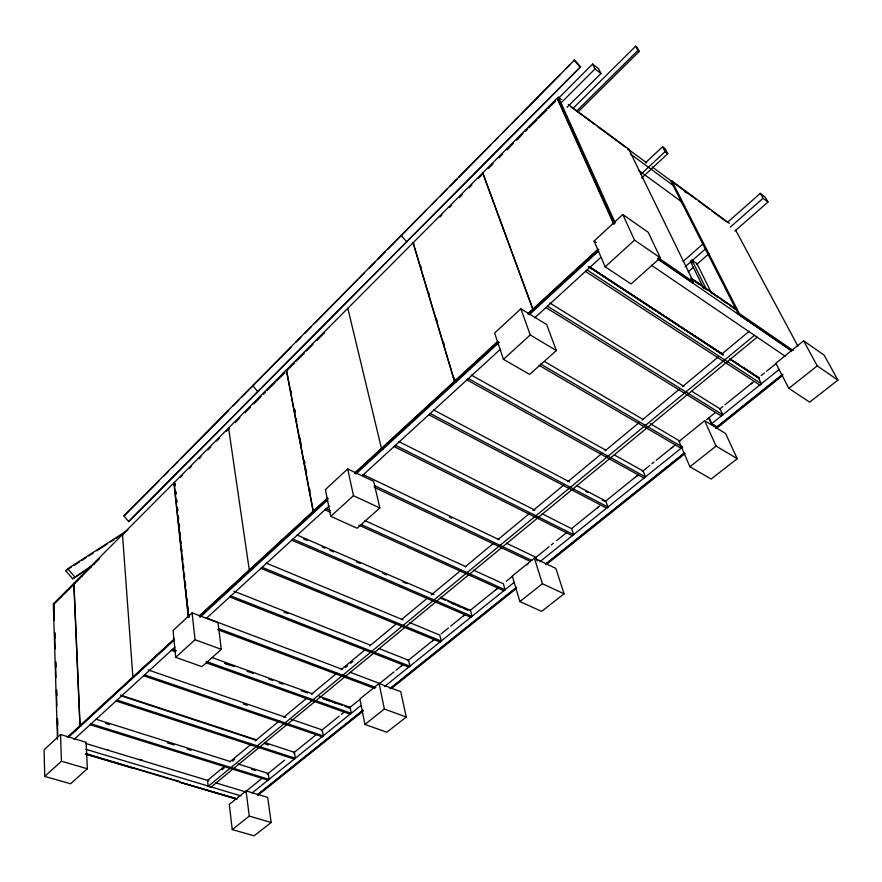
<?xml version="1.0" encoding="UTF-8"?>
<svg xmlns="http://www.w3.org/2000/svg" width="882" height="882" viewBox="0 0 882 882"><rect width="100%" height="100%" fill="white"/><g stroke="black" fill="none" stroke-linecap="round" stroke-linejoin="round"><path stroke-width="1.32" d="M91.155 566.674L72.743 578.779L65.742 570.753L67.716 568.758L127.934 530.038M123.976 515.937L574.568 59.976L580.599 66.812L128.629 521.593L123.976 515.937L158.815 481.142M163.655 476.247L168.484 471.341M172.354 467.427L178.153 461.551M181.053 458.618L228.427 410.626M233.256 405.731L239.055 399.855M241.955 396.922L248.724 390.065M250.653 388.102L291.159 347.078M295.966 342.205L300.784 337.332M304.632 333.429L311.368 326.605M314.257 323.683L357.563 279.815M359.492 277.863L364.299 272.99M369.117 268.117L374.883 262.263M377.772 259.341L385.478 251.535M387.396 249.584L425.973 210.511M431.761 204.646L436.59 199.762M440.449 195.848L447.196 189.013M450.096 186.08L456.854 179.233M458.783 177.282L490.624 145.023M494.482 141.109L498.341 137.206M503.17 132.311L507.988 127.427M511.847 123.513L518.605 116.678M521.505 113.745L560.092 74.639M565.891 68.774L569.75 64.871M128.629 521.593L580.599 66.812M72.743 578.779L94.264 563.962M57.484 739.325L53.339 603.927L173.897 482.906L174.614 483.215L174.912 485.949M188.516 616.805L174.118 482.686L286.319 370.043L287.047 370.418M327.872 499.807L314.841 511.781L313.275 511.075L286.474 369.9L557.071 98.255L558.504 99.313M561.735 99.644L558.449 97.207L557.689 97.968L614.412 223.83M54.188 603.376L54.243 620.222M54.265 611.017L54.056 604.181L65.29 592.902M65.61 592.737L82.048 576.233M82.169 575.968L91.717 566.387M93.624 564.469L99.468 558.769M180.667 477.14L182.618 475.189M189.421 468.364L191.372 466.413M199.156 458.607L201.096 456.656M207.909 449.82L210.82 446.898M216.652 441.033L219.574 438.111M226.387 431.276L229.298 428.354L228.581 428.013L249.275 569.937L250.841 570.577M235.307 422.5L239.893 417.726M245.02 412.743L250.477 407.109M253.773 403.967L261.061 396.492M263.498 394.21L265.438 392.27M266.838 390.693L271.645 385.864M272.24 385.434L275.162 382.512M276.463 381.035L284.886 372.755M294.599 363.009L287.19 370.264L286.474 369.9M295.823 361.609L304.323 353.252M306.363 351.036L313.077 344.3M316.914 340.452L324.576 332.768M439.975 216.983L441.904 215.043M449.644 207.292L451.573 205.352M459.313 197.59L462.212 194.679M468.981 187.888L471.881 184.977M478.639 178.186L481.539 175.275M488.485 168.495L493.082 163.71M498.87 157.9L502.74 154.019M506.974 149.951L513.357 143.358M516.698 140.194L523.015 133.667M525.463 131.407L527.403 129.456M528.814 127.857L533.643 123.006M534.216 122.631L537.138 119.698M538.472 118.166L543.301 113.315M543.94 112.863L546.862 109.941M548.13 108.475L555.616 101.154M558.538 98.222L592.594 64.066L598.525 68.642L600.951 73.526L567.049 107.284M561.073 102.874L594.997 68.95L592.594 64.066M573.157 108.232L635.679 46.195L636.947 47.209L639.218 51.443L577.809 112.146M576.53 111.198L637.94 50.417L635.679 46.195M627.951 149.786L628.701 149.069L568.328 104.506M645.47 162.806L662.558 146.776L665.237 148.793L667.751 153.677L641.567 178.109M640.949 174.217L665.072 151.66L662.558 146.776M60.571 734.541L44.1 749.777L44.728 776.425L70.571 783.756L87.351 768.795L86.138 742.302L60.571 734.541L61.442 761.221L44.728 776.425M192.1 612.88L173.07 630.487L175.694 657.333L201.912 666.638L221.305 649.339L217.997 622.659L192.1 612.88L195.054 639.737L175.694 657.333M347.695 468.948L325.403 489.576L330.75 516.345L357.122 528.23L379.844 507.966L373.714 481.385L347.695 468.948L353.484 495.684L379.844 507.966M520.854 308.788L494.626 333.054L503.446 359.316L529.619 374.409L556.366 350.562L546.642 324.499L520.854 308.788L530.258 334.94L556.366 350.562M594.082 241.051L622.769 214.513L648.248 232.308L660.32 257.864L631.06 283.96L605.173 266.827L594.082 241.051L596.309 242.55M671.081 181.604L671.83 180.92L729.304 223.344M67.418 737.22L174.085 639.108M199.376 615.834L313.11 511.229L286.319 370.043M313.275 511.075L327.31 498.165M354.388 473.259L497.713 341.422M527.844 313.705L598.018 249.143M68.598 736.613L174.504 639.229M199.894 615.879L327.63 498.407M355.005 473.237L497.955 341.786M528.097 314.08L598.437 249.386M68.19 737.451L173.864 640.31M200.159 616.132L313.893 511.582M314.058 511.428L328.093 498.517M355.17 473.634L497.492 342.8M528.627 314.168L598.79 249.661M199.938 617.345L314.676 511.924L313.11 511.229M355.953 474.009L499.267 342.326M529.398 314.642L598.558 251.105M73.989 739.48L174.912 647.123M206.366 618.337L329.041 506.081M362.491 475.464L500.359 349.294M534.69 317.873L600.609 257.555M330.75 516.345L353.484 495.684M503.446 359.316L530.258 334.94M605.173 266.827L634.544 240.113L622.769 214.513M682.966 261.557L703.593 243.377M727.308 222.473L760.306 193.379L765.179 197.138L767.979 202.033L734.86 231.029M703.726 288.392L690.43 261.414L691.929 260.102L696.879 263.564L711.476 292.967M685.105 266.805L705.633 248.768M730.263 227.137L763.095 198.274L760.306 193.379M688.291 271.799L693.461 267.268M696.571 264.545L708.985 253.674M134.185 768.057L133.689 768.487L85.477 754.099M628.701 149.069L693.572 282.031L692.712 282.769L657.52 258.602M671.709 182.828L738.421 314.168L739.259 313.452L793.194 350.54M224.491 766.337L207.535 780.394L208.174 786.358L210.952 787.196L757.076 337.2M229.794 761.938L250.995 744.364M255.24 740.847L279.627 720.627M283.861 717.11L307.19 697.772M311.423 694.255L336.869 673.164M341.113 669.647L365.49 649.428M369.734 645.922L396.238 623.938M401.542 619.55L426.987 598.459M431.221 594.942L460.911 570.323M465.156 566.817L493.777 543.08M498.021 539.563L528.759 514.074M533.004 510.557L563.741 485.067M567.986 481.55L601.91 453.425M605.096 450.79L639.02 422.665M642.195 420.03L679.305 389.271M682.481 386.625L718.532 356.747M721.708 354.112L749.27 331.257M222.01 769.821L224.116 768.079M232.528 761.1L234.634 759.358M345.402 667.619L347.508 665.866M350.672 663.242L352.789 661.5M208.174 786.358L754.408 335.38M246.056 790.856L229.287 804.395L232.253 829.598L254.126 835.805L271.171 822.509L267.698 797.427L246.056 790.856L249.275 816.115L232.253 829.598M379.073 683.506L359.922 698.952L364.905 724.442L386.823 732.214L406.282 717.033L400.737 691.686L379.073 683.506L384.376 709.018L406.282 717.033M534.371 558.152L512.255 576.001L519.884 601.579L541.625 611.38L564.105 593.829L555.836 568.405L534.371 558.152L542.419 583.719L564.105 593.829M704.641 420.725L679.019 441.397L689.922 466.787L711.168 479.025L737.22 458.695L725.588 433.481L704.641 420.725L716.074 446.049L737.22 458.695M803.634 340.827L775.862 363.241L788.839 388.378L809.654 402.148L837.9 380.098L824.141 355.148L803.634 340.827L817.228 365.865L837.9 380.098M247.004 790.493L262.02 778.376M267.378 774.054L284.522 760.218M294.169 752.434L316.682 734.265M322.04 729.943L339.195 716.107M341.334 714.376L343.484 712.645M349.911 707.452L359.558 699.669M380.043 683.142L393.956 671.919M396.095 670.188L402.512 665.006M407.87 660.684L434.628 639.097M441.044 633.915L448.53 627.874M450.68 626.143L465.663 614.048M469.941 610.598L497.768 588.14M506.334 581.238L512.751 576.056M536.3 557.049L549.144 546.686M551.283 544.966L553.422 543.235M556.63 540.644L567.335 532.011M571.613 528.55L599.44 506.103M605.868 500.921L637.973 475.012M642.25 471.55L649.747 465.509M651.886 463.778L654.025 462.058M656.164 460.327L675.436 444.782M706.471 419.733L708.61 418.013L711.322 423.966L716.57 427.164M715.456 412.489L709.073 417.638L711.785 423.603L717.022 426.8L782.202 374.63M719.712 409.05L722.898 406.481M725.026 404.761L753.768 381.575M761.21 375.567L764.407 372.987M766.535 371.267L776.116 363.538M267.257 774.264L268.238 773.47L269.076 779.434L268.095 780.228L90.218 724.761L91.199 723.868L269.076 779.434M293.43 753.14L294.445 752.324L295.371 758.311L294.356 759.126L116.148 701.036L117.152 700.121L295.371 758.311M321.224 730.77L322.261 729.932L323.297 735.93L322.261 736.768L143.755 675.844L144.791 674.906L323.297 735.93M349.096 708.224L350.165 707.364L351.301 713.362L350.231 714.233L206.465 662.878M401.398 666.031L402.622 665.05M432.742 640.74L435.256 638.711M463.127 616.22L464.428 615.173M496.048 589.661L498.727 587.5M526.819 564.833L528.186 563.73M597.544 507.767L598.999 506.588M634.731 477.757L637.763 475.321M671.312 448.243L672.867 446.987M750.869 384.056L752.533 382.711M251.998 793.05L360.859 705.567M384.497 686.582L514.151 582.396M539.872 561.735L682.392 447.218M711.785 423.603L779.17 369.448M409.943 666.252L408.807 667.167L229.805 597.037L230.93 596L409.943 666.252L408.575 660.232L379.249 648.645M441.254 641.093L440.085 642.03L261.061 568.427L262.23 567.358L441.254 641.093L439.765 635.073L409.38 622.471M472.057 616.353L470.845 617.312L291.887 540.225L293.089 539.123L472.057 616.353L470.437 610.322L440.272 597.224M473.425 570.114L503.346 583.763L505.11 589.793L503.865 590.786L358.82 525.143M573.697 534.679L572.374 535.738L394.21 446.59L395.544 445.366L573.697 534.679L571.635 528.66L542.232 513.842M607.996 507.117L606.64 508.208L428.95 414.805L430.328 413.537L607.996 507.117L605.78 501.108L576.652 485.695M645.503 476.986L644.092 478.121L467.041 379.944L468.474 378.632L645.503 476.986L643.11 470.999L614.28 454.903M692.072 391.432L720.043 408.829L722.81 414.783L721.311 415.984L545.98 307.631M761.42 383.846L759.876 385.092L585.593 271.469L587.18 270.002L761.42 383.846L758.465 377.926M257.412 794.693L363.086 710.109M389.943 688.61L516.72 587.125M545.738 563.907L684.333 452.962M257.533 794.869L362.667 710.727M390.494 688.456L504.504 597.213L505.143 597.511L391.145 688.71M516.455 587.644L504.658 597.092L505.309 597.379L516.025 588.801M546.487 563.62L684.542 453.127M715.379 428.443L783.04 374.299M258.183 795.068L363.318 710.969M546.057 564.789L685.171 453.491M717.077 427.979L782.577 375.578M364.905 724.442L384.376 709.018M519.884 601.579L542.419 583.719M689.922 466.787L716.074 446.049M788.839 388.378L817.228 365.865M65.742 570.753L71.475 567.071M73.768 565.594L79.501 561.9M81.794 560.423L86.381 557.468M88.674 555.991L93.26 553.047M96.7 550.831L107.02 544.183M110.459 541.967L113.899 539.751M116.192 538.285L120.779 535.33M123.072 533.853L125.365 532.375M258.647 391.112L257.654 391.586L252.682 385.511M252.627 385.577L253.619 385.103M406.514 241.602L407.33 241.337L406.503 241.613L401.023 235.207L401.85 234.954M61.442 761.221L87.351 768.795M249.275 816.115L271.171 822.509M85.973 753.658L179.498 781.474M235.461 798.298L180.093 782.334L236.266 799.092M85.951 753.989L237.104 799.114M85.896 749.303L241.051 795.928M106.579 749.369L108.111 749.843M139.477 759.347L142.454 760.251M85.631 743.427L208.88 780.779M215.44 782.764L245.593 791.904M80.824 725.831L80.053 725.599L73.934 583.245L74.65 583.509M270.366 784.594L271.061 784.76M80.703 725.952L79.931 725.71L73.823 583.366L74.54 583.63M96.138 719.238L230.147 761.464M238.03 763.944L268.238 773.47M105.675 723.427L109.622 724.673M167.415 742.853L173.986 744.915M187.127 749.05L191.063 750.295M251.491 769.302L255.438 770.537M120.669 695.115L256.552 739.855M264.391 742.435L294.445 752.324M121.319 695.898L256.133 740.252M264.688 743.691L268.602 744.981M324.124 741.575L324.774 741.795M133.711 677.222L132.884 677.001L122.499 534.503L123.215 534.79L122.455 534.547M148.187 669.945L285.889 717.397M291.082 719.194L322.261 729.932M243.289 703.957L247.18 705.302M176.444 650.806L172.563 649.417L171.494 650.387L175.375 651.776M206.234 661.467L351.301 713.362M224.855 663.407L228.725 664.796M322.812 698.522L329.229 700.837M333.076 702.226L336.935 703.616M53.339 603.927L54.056 604.181M211.989 657.542L312.713 693.858M319.174 696.185L350.165 707.364M322.955 698.412L342.205 705.346M344.774 706.273L348.622 707.662M224.998 663.286L234.028 666.538M246.938 671.18L253.388 673.506M268.867 679.085L272.747 680.474M279.197 682.8L283.067 684.189M301.126 690.694L307.586 693.02M195.054 639.737L221.305 649.339M218.813 628.668L375.853 687.574M217.722 629.671L374.751 688.467M206.487 618.028L342.525 669.427M350.231 672.338L379.745 683.495M233.917 591.194L370.33 645.117M283.971 612.108L287.819 613.629M440.879 648.138L441.529 648.402M266.32 563.146L403.052 619.848M297.013 534.999L433.988 594.49M174.118 482.686L174.834 482.994L175.132 485.739M303.364 538.792L307.145 540.434M322.272 546.994L324.797 548.086M329.835 550.28L333.617 551.912M356.306 561.757L360.088 563.4M382.777 573.245L386.559 574.888M402.942 581.988L406.723 583.63M440.603 598.161L445.575 600.322M448.056 601.392L467.934 610.024M451.628 603.145L455.355 604.754M457.835 605.835L461.562 607.455M464.053 608.536L467.78 610.146M330.055 512.133L325.061 509.862L326.307 508.727L330.055 510.424M361.322 524.592L505.11 589.793M364.961 520.634L465.939 566.707M374.244 487.272L530.479 561.481M374.288 485.508L531.758 560.445M362.965 474.516L498.958 539.619M506.378 543.169L536.047 557.38L537.193 560.996M449.456 516.995L451.937 518.175M383.031 449.125L381.454 448.354L347.817 308.314M572.22 543.025L572.859 543.345M398.885 441.584L534.878 510.138M433.459 409.876L569.375 481.837M585.582 491.329L587.963 492.586M602.274 500.16L604.655 501.417M644.764 485.817L644.125 485.475L644.698 485.872M471.363 375.115L605.879 450.217M539.123 365.346L681.113 448.299L682.558 447.13L540.6 364.023M544.58 361.521L643.165 419.501M650.299 423.691L679.989 441.154M413.867 243.178L413.096 242.793L454.462 381.2L456.027 382.06L454.517 381.145L413.151 242.737M534.426 310.034L532.805 309.141L482.697 172.916L483.479 173.335M720.638 424.242L721.333 424.573M547.513 306.219L722.81 414.783M549.861 303L683.914 386.36M589.176 266.562L607.61 278.657M609.914 280.167L662.922 314.94M665.226 316.451L679.052 325.513M681.356 327.035L687.111 330.805M689.415 332.316L722.832 354.244M589.11 266.618L722.766 354.299M729.965 359.15L759.369 378.433M723.185 354.95L588.25 266.474L723.108 355.005M729.679 359.051L759.226 378.543M735.268 362.138L739.789 365.115M743.184 367.331L753.36 374.012M755.62 375.5L759.016 377.728M730.616 359.283L732.876 360.771M735.136 362.248L740.781 365.964M743.052 367.441L758.873 377.827M651.401 265.206L785.057 356.163M738.421 314.168L791.242 350.441M658.082 259.242L791.573 350.904M691.554 278.48L736.702 309.582M690.782 278.15L735.875 309.218M692.26 279.649L699.018 284.302M702.403 286.639L706.912 289.737M711.432 292.846L718.191 297.499M721.575 299.836L727.22 303.717M730.605 306.043L735.114 309.152M634.544 240.113L660.32 257.864M658.369 257.831L693.572 282.031M690.43 261.414L692.414 262.803M638.557 170.336L681.687 201.835M684.355 191.383L686.56 193.015M630.365 153.942L674.565 186.488M559.552 102.841L561.547 104.308M570.665 106.744L581.69 114.881M583.895 116.501L594.92 124.638M597.125 126.269L625.79 147.426M627.995 149.047L646.727 162.883M652.239 166.952L696.339 199.486M698.544 201.118L709.569 209.255M711.774 210.886L726.107 221.459M665.072 151.66L667.751 153.677M594.997 68.95L600.951 73.526M763.095 198.274L767.979 202.033M637.94 50.417L639.218 51.443M573.906 60.02L579.937 66.867M67.716 568.758L74.716 576.784M735.676 230.235L797.945 346.185M671.83 180.92L739.259 313.452M691.929 260.102L706.471 289.528M558.449 97.207L615.261 223.036M559.067 100.559L614.137 222.694M557.788 98.784L613.927 223.576M557.071 98.255L613.718 224.127M482.752 172.861L532.871 309.086M420.527 265.636L421.309 268.271M428.476 291.942L429.203 294.632M436.358 318.303L437.097 321.004M443.47 342.029L444.197 344.73M454.054 377.683L454.847 380.318M294.61 409.259L295.128 411.949M304.334 460.338L304.841 463.028M290.884 390.583L291.391 393.273M294.467 409.402L294.974 412.092M296.253 418.818L296.76 421.508M299.836 437.637L301.115 444.363M304.18 460.492L304.687 463.182M305.205 465.872L306.473 472.587M309.549 488.727L310.056 491.406M175.716 491.208L176.014 493.942M176.609 499.421L176.896 502.156M177.491 507.624L177.789 510.369M178.373 515.838L178.671 518.572M179.267 524.051L179.553 526.786M180.149 532.265L180.446 534.999M175.507 491.428L175.794 494.163M176.389 499.642L176.687 502.376M177.271 507.845L177.569 510.579M178.153 516.058L178.451 518.792M179.035 524.272L179.333 527.006M179.917 532.474L180.215 535.22M180.81 540.688L181.097 543.422M181.692 548.902L181.99 551.636M182.574 557.104L182.872 559.85M183.456 565.318L183.754 568.052M184.338 573.532L184.636 576.266M185.231 581.734L185.672 585.846M186.113 589.948L186.4 592.682M186.995 598.161L187.293 600.896M187.877 606.375L188.318 610.476M188.759 614.578L189.057 617.312M173.897 482.906L188.285 617.025M54.938 632.901L55.114 638.37M55.831 661.61L56.007 667.079M56.724 690.33L56.9 695.799M57.617 719.039L57.793 724.508M54.618 632.526L55.125 648.92M55.544 662.58L56.007 677.619M56.393 689.911L56.9 706.317M57.275 718.61L57.782 735.004"/></g></svg>
